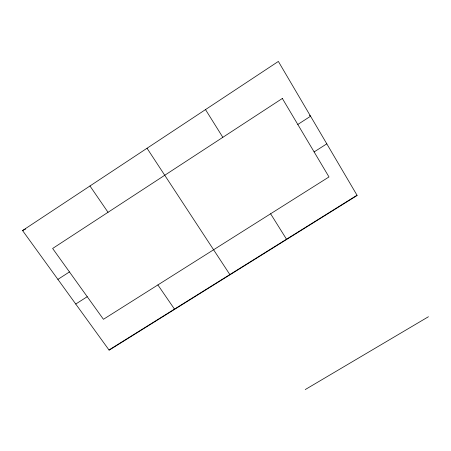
<?xml version="1.0" encoding="UTF-8"?>
<svg xmlns="http://www.w3.org/2000/svg" width="451" height="451" viewBox="0 0 451 451"><rect width="100%" height="100%" fill="white"/><g stroke="black" fill="none" stroke-linecap="round" stroke-linejoin="round"><path stroke-width="0.68" d="M22.55 230.551L278.357 61.432L357.158 195.463L109.153 350.19L22.55 230.551L25.662 229.029M57.903 279.389L69.46 271.925M297.801 124.47L310.57 116.228L309.442 115.4M75.745 304.036L87.229 296.702M314.122 151.931L326.806 143.835M108.995 349.97L357.012 195.221M305.242 389.568L428.45 316.732M89.969 185.981L108.031 212.303M157.884 284.931L174.633 309.335M147.037 148.249L229.847 274.563M205.504 109.593L222.833 137.324M270.611 213.78L286.656 239.453M282.343 98.465L52.637 248.473L103.437 319.297L328.988 176.939L282.343 98.465"/></g></svg>
